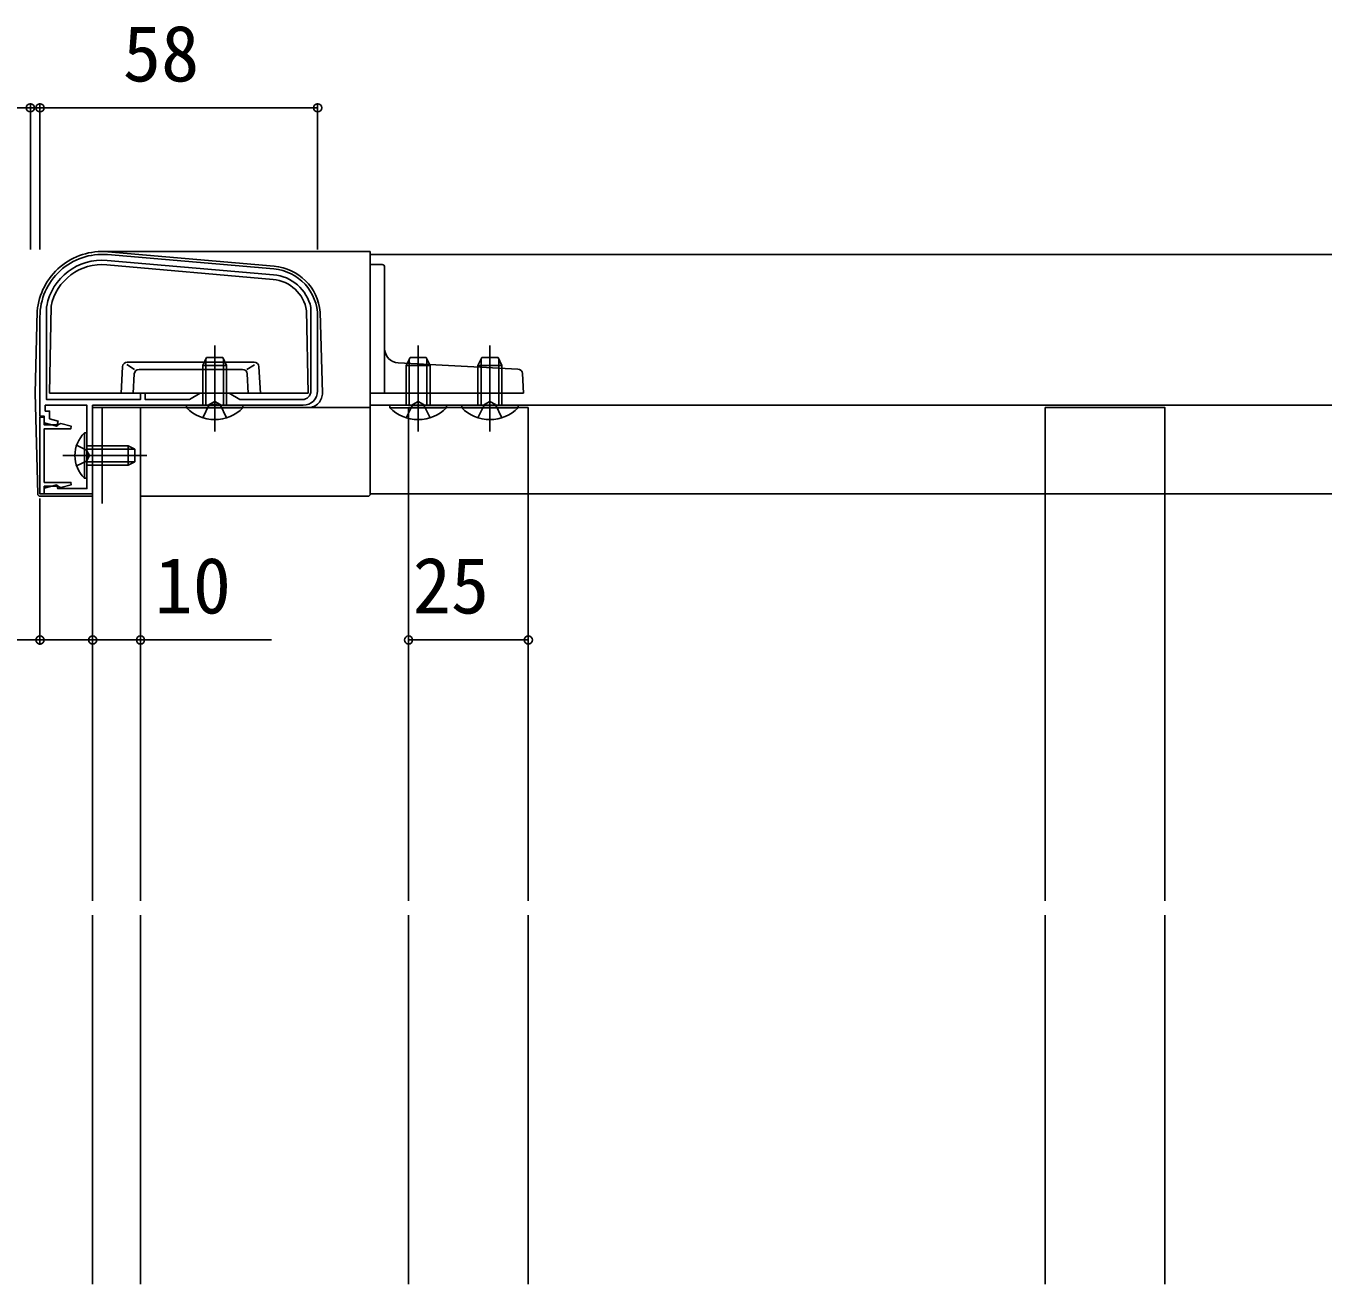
# Model space of a CAD drawing. Units: millimetres, scale not verified. Extents: x -980 to 980, y -1458 to 1451.
# Drawn here: x -637.5 to -366.5, y -195.9 to 66.8 of the extents above; entities that cross this region are included whole.
import ezdxf
from ezdxf.enums import TextEntityAlignment as Align

# ---------------------------------------------------------------- set-up
doc = ezdxf.new("R2010")
doc.units = ezdxf.units.MM
doc.header["$LTSCALE"] = 8
for name, color, linetype in [('0-3_YKK_11', 7, 'Continuous'), ('0-5_YKK_12', 2, 'Continuous'), ('0-6_YKK_13', 4, 'Continuous'), ('0-8_YKK_D', 6, 'Continuous')]:
    doc.layers.add(name, color=color, linetype=linetype)
doc.styles.add('ＭＳ ゴシック', font='')
doc.styles.get('ＭＳ ゴシック').set_extended_font_data('MS Gothic')

msp = doc.modelspace()

# ---------------------------------------------------------------- linework, layer by layer
at = {"layer": '0-3_YKK_11'}
for p, q in [((-585.689, 16.106), (-620.432, 19.095)), ((-585.792, 14.91), (-620.534, 17.899)), ((-576.546, -9.358), (-576.546, 6.142))]:
    msp.add_line(p, q, dxfattribs=at)
for points in [[(-633.141, 8.334), (-633.146, 8.278), (-633.146, -11.158), (-613.546, -11.158), (-613.546, -9.858), (-612.546, -9.858), (-612.546, -11.158), (-603.298, -11.158), (-601.046, -9.858), (-595.046, -9.858), (-592.794, -11.158), (-579.746, -11.158)], [(-634.546, 6.142), (-634.546, -14.658), (-633.646, -14.658), (-633.646, -16.025), (-631.034, -16.725), (-630.749, -15.662), (-632.546, -15.181), (-632.546, -13.558), (-633.446, -13.558), (-633.446, -12.358), (-624.746, -12.358), (-624.746, -22.399), (-624.626, -22.583), (-624.626, -23.133), (-624.746, -23.316), (-624.746, -29.758), (-630.828, -29.758), (-631.034, -28.99), (-633.646, -29.69), (-633.646, -30.858), (-623.546, -30.858), (-623.546, -12.358), (-598.717, -12.358), (-598.525, -12.215), (-597.567, -12.215), (-597.375, -12.358), (-579.546, -12.358)], [(-577.946, -9.358), (-577.946, 7.975), (-577.953, 8.04)]]:
    msp.add_lwpolyline(points, dxfattribs=at)
msp.add_lwpolyline([(-634.546, -14.858), (-634.546, -30.858), (-633.646, -30.858), (-633.646, -29.258), (-630.765, -29.258), (-630.506, -29.408), (-630.168, -29.547), (-628.017, -28.971), (-628.085, -28.458), (-633.646, -28.458), (-633.646, -17.258), (-628.085, -17.258), (-628.017, -16.744), (-630.168, -16.168), (-630.506, -16.308), (-630.765, -16.458), (-633.646, -16.458), (-633.646, -14.858)], close=True, dxfattribs=at)
for centre, radius, start, end in [((-621.546, 6.142), 13, 85.0829, 180), ((-621.546, 6.142), 11.8, 85.08289, 169.29874), ((-586.546, 6.142), 8.8, 12.45369, 85.08291), ((-586.546, 6.142), 10, 359.99999, 85.08291), ((-579.746, -9.358), 1.8, 270.00001, 359.99999), ((-579.546, -9.358), 3, 270.00001, 359.99999)]:
    msp.add_arc(centre, radius, start, end, dxfattribs=at)
at = {"layer": '0-5_YKK_12'}
for p, q in [((-565.546, 19.142), (-261.546, 19.142)), ((-565.546, 19.142), (-565.546, -30.858)), ((-621.546, -12.858), (-621.546, -32.858)), ((-613.546, -12.858), (-613.546, -115.858)), ((-565.546, -12.358), (-261.546, -12.358)), ((-549.646, -12.858), (-557.546, -12.858)), ((-546.446, -12.858), (-549.646, -12.858)), ((-532.546, -115.858), (-532.546, -12.858)), ((-532.546, -30.858), (-424.546, -30.858)), ((-424.546, -30.858), (-399.546, -30.858)), ((-399.546, -30.858), (-290.646, -30.858)), ((-623.546, -118.858), (-623.546, -195.858)), ((-613.546, -118.858), (-613.546, -195.858)), ((-557.546, -118.858), (-557.546, -195.858)), ((-532.546, -195.858), (-532.546, -118.858)), ((-424.546, -118.858), (-424.546, -195.858)), ((-399.546, -195.858), (-399.546, -118.858))]:
    msp.add_line(p, q, dxfattribs=at)
for points in [[(-613.546, -12.858), (-623.546, -12.858), (-623.546, -115.858)], [(-557.546, -12.858), (-557.546, -15.111), (-557.546, -115.858)], [(-532.546, -12.858), (-534.646, -12.858), (-546.446, -12.858)], [(-399.546, -115.858), (-399.546, -12.858), (-424.546, -12.858), (-424.546, -115.858)], [(-565.546, -30.858), (-557.546, -30.858), (-532.546, -30.858)]]:
    msp.add_lwpolyline(points, dxfattribs=at)
at = {"layer": '0-6_YKK_13'}
for p, q in [((-621.546, 19.742), (-565.546, 19.742)), ((-620.38, 19.692), (-585.637, 16.703)), ((-565.546, -30.857), (-565.546, 19.742)), ((-620.58, 17), (-585.855, 13.912)), ((-565.546, 17.026), (-563.046, 17.026)), ((-562.546, 16.526), (-562.546, -9.858)), ((-632.546, -9.858), (-632.229, 8.307)), ((-635.546, -9.858), (-635.097, 7.299)), ((-578.546, -9.858), (-578.848, 7.431)), ((-575.546, -9.858), (-575.99, 7.111)), ((-598.046, -17.858), (-598.046, 0.142)), ((-555.546, -17.858), (-555.546, 0.142)), ((-540.546, -17.858), (-540.546, 0.142)), ((-599.746, -2.358), (-600.546, -4.058)), ((-599.892, -12.358), (-599.892, -2.667)), ((-599.746, -2.358), (-596.346, -2.358)), ((-596.346, -2.358), (-595.546, -4.058)), ((-596.2, -12.358), (-596.2, -2.667)), ((-557.246, -2.358), (-558.046, -4.058)), ((-557.392, -12.358), (-557.392, -2.667)), ((-557.246, -2.358), (-553.846, -2.358)), ((-553.846, -2.358), (-553.046, -4.058)), ((-553.7, -12.358), (-553.7, -2.667)), ((-542.246, -2.358), (-543.046, -4.058)), ((-542.392, -12.358), (-542.392, -2.667)), ((-542.246, -2.358), (-538.846, -2.358)), ((-538.846, -2.358), (-538.046, -4.058)), ((-538.7, -12.358), (-538.7, -2.667)), ((-617.583, -9.858), (-617.292, -4.299)), ((-616.413, -3.859), (-614.784, -4.858)), ((-616.293, -3.351), (-589.799, -3.351)), ((-613.835, -4.858), (-592.257, -4.858)), ((-595.546, -12.358), (-595.546, -4.058)), ((-589.749, -3.902), (-591.308, -4.858)), ((-588.509, -9.858), (-588.8, -4.299)), ((-534.707, -4.81), (-559.703, -3.5)), ((-553.046, -12.358), (-553.046, -4.058)), ((-538.046, -12.358), (-538.046, -4.058)), ((-615.046, -9.858), (-614.833, -5.805)), ((-591.046, -9.858), (-591.258, -5.805)), ((-533.546, -9.858), (-533.761, -5.757)), ((-635.546, -9.858), (-634.996, -30.87)), ((-632.546, -9.858), (-578.546, -9.858)), ((-565.546, -9.858), (-533.546, -9.858)), ((-622.169, -12.858), (-565.546, -12.858)), ((-603.946, -12.866), (-603.946, -12.358)), ((-603.946, -12.358), (-592.146, -12.358)), ((-561.446, -12.866), (-561.446, -12.358)), ((-561.446, -12.358), (-549.646, -12.358)), ((-546.446, -12.866), (-546.446, -12.358)), ((-546.446, -12.358), (-534.646, -12.358)), ((-625.255, -18.108), (-624.746, -18.108)), ((-624.746, -18.108), (-624.746, -27.608)), ((-624.746, -21.512), (-614.837, -21.512)), ((-614.746, -21.558), (-616.146, -20.858)), ((-614.746, -21.558), (-614.746, -24.158)), ((-629.746, -22.858), (-612.246, -22.858)), ((-624.746, -24.203), (-614.837, -24.203)), ((-614.746, -24.158), (-616.146, -24.858)), ((-624.746, -24.858), (-616.146, -24.858)), ((-634.496, -31.357), (-623.474, -31.357)), ((-613.546, -31.357), (-566.046, -31.357))]:
    msp.add_line(p, q, dxfattribs=at)
for points in [[(-600.546, -12.358), (-600.546, -4.058), (-595.546, -4.058)], [(-558.046, -12.358), (-558.046, -4.058), (-553.046, -4.058)], [(-543.046, -12.358), (-543.046, -4.058), (-538.046, -4.058)], [(-603.946, -12.866), (-592.146, -12.866), (-592.146, -12.358)], [(-600.546, -14.969), (-599.191, -12.191), (-598.046, -11.582)], [(-595.546, -14.969), (-596.901, -12.191), (-598.046, -11.582)], [(-561.446, -12.866), (-549.646, -12.866), (-549.646, -12.358)], [(-558.046, -14.969), (-556.691, -12.191), (-555.546, -11.582)], [(-553.046, -14.969), (-554.401, -12.191), (-555.546, -11.582)], [(-546.446, -12.866), (-534.646, -12.866), (-534.646, -12.358)], [(-543.046, -14.969), (-541.691, -12.191), (-540.546, -11.582)], [(-538.046, -14.969), (-539.401, -12.191), (-540.546, -11.582)], [(-625.255, -18.108), (-625.255, -27.608), (-624.746, -27.608)], [(-626.889, -20.708), (-624.829, -21.713), (-624.22, -22.858)], [(-624.746, -20.858), (-616.146, -20.858), (-616.146, -24.858)], [(-626.889, -25.008), (-624.829, -24.003), (-624.22, -22.858)]]:
    msp.add_lwpolyline(points, dxfattribs=at)
for centre, radius, start, end in [((-621.546, 6.142), 13.6, 85.0829, 175.12207), ((-621.546, 6.142), 10.9, 84.91857, 168.54647), ((-586.546, 6.142), 10.6, 5.24216, 85.0829), ((-563.046, 16.526), 0.5, 0, 90), ((-586.546, 6.142), 7.8, 9.23656, 84.91857), ((-559.546, -0.505), 3, 180, 267), ((-616.293, -4.351), 1, 90, 177), ((-613.835, -5.858), 1, 90, 177), ((-592.257, -5.858), 1, 3, 90), ((-589.799, -4.351), 1, 3, 90), ((-534.759, -5.809), 1, 3, 87), ((-578.546, -9.858), 3, 270, 3), ((-598.046, -7.125), 8.232, 224.2189, 315.7811), ((-555.546, -7.125), 8.232, 224.2189, 315.7811), ((-540.546, -7.125), 8.232, 224.2189, 315.7811), ((-620.584, -22.858), 6.661, 134.51496, 225.48504), ((-634.496, -30.857), 0.5, 181.5, 270), ((-566.046, -30.857), 0.5, 270, 0)]:
    msp.add_arc(centre, radius, start, end, dxfattribs=at)
at = {"layer": '0-8_YKK_D'}
for p, q in [((-636.546, 49.742), (-656.619, 49.742)), ((-636.546, 20.142), (-636.546, 50.742)), ((-634.546, 49.742), (-636.546, 49.742)), ((-634.546, 20.142), (-634.546, 50.742)), ((-634.546, 20.142), (-634.546, 50.742)), ((-634.546, 49.742), (-631.146, 49.742)), ((-634.546, 49.742), (-576.546, 49.742)), ((-576.546, 20.142), (-576.546, 50.742)), ((-634.546, -31.858), (-634.546, -62.357)), ((-623.546, -31.858), (-623.546, -62.357)), ((-623.546, -41.858), (-623.546, -62.357)), ((-613.546, -41.858), (-613.546, -62.357)), ((-557.546, -41.858), (-557.546, -62.357)), ((-532.546, -41.858), (-532.546, -62.357)), ((-557.546, -61.357), (-532.546, -61.357))]:
    msp.add_line(p, q, dxfattribs=at)
for points in [[(-623.546, -61.357), (-634.546, -61.357), (-658.4, -61.357)], [(-623.546, -61.357), (-613.546, -61.357), (-586.146, -61.357)]]:
    msp.add_lwpolyline(points, dxfattribs=at)
for centre in [(-636.546, 49.742), (-634.546, 49.742), (-634.546, 49.742), (-576.546, 49.742), (-634.546, -61.357), (-623.546, -61.357), (-623.546, -61.357), (-613.546, -61.357), (-557.546, -61.357), (-532.546, -61.357)]:
    msp.add_circle(centre, 0.85, dxfattribs=at)

# ---------------------------------------------------------------- texts
at = {"layer": '0-8_YKK_D', "style": 'ＭＳ ゴシック'}
for s, p in [('58', (-617.228, 51.742)), ('10', (-610.6, -59.357)), ('25', (-556.682, -59.357))]:
    msp.add_text(s, height=11.73, dxfattribs=at).set_placement(p, align=Align.BOTTOM_LEFT)

doc.saveas('drawing.dxf')
